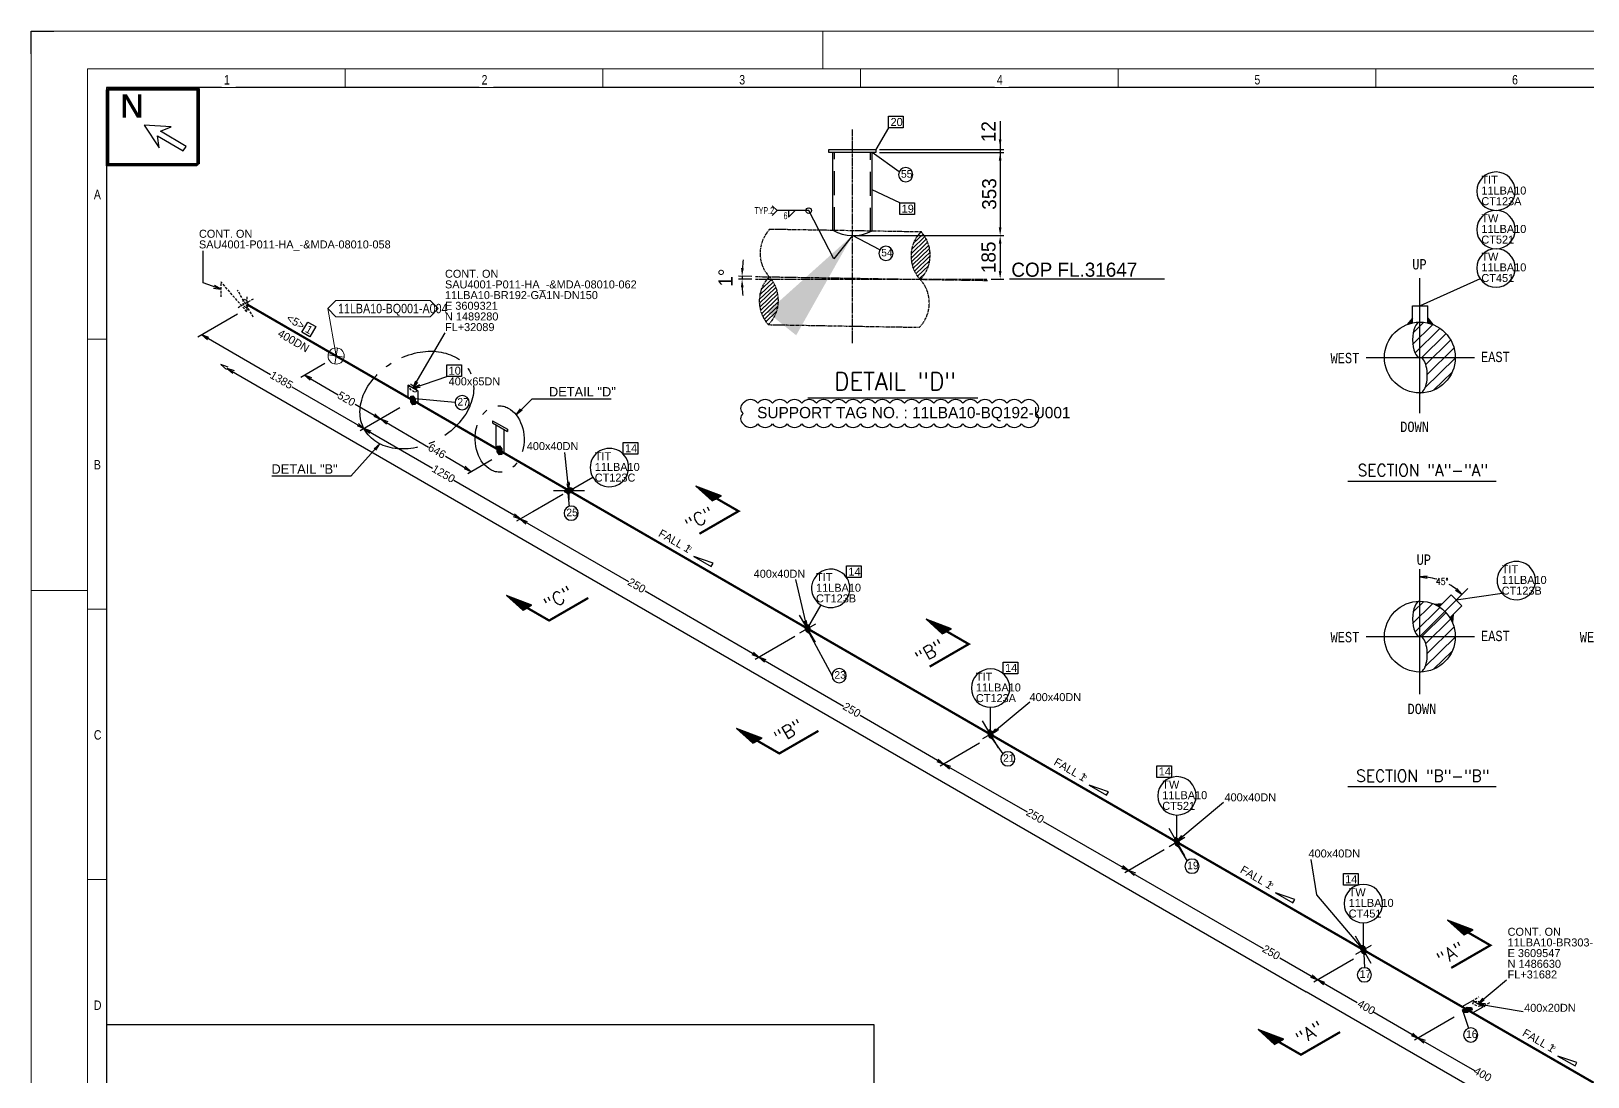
# Model space of a CAD drawing. Extents: x 0 to 846, y 0 to 594.
# Drawn here: x 0 to 413.4, y 316.4 to 594 of the extents above; entities that cross this region are included whole.
import ezdxf
from ezdxf.enums import TextEntityAlignment as Align

# ---------------------------------------------------------------- set-up
doc = ezdxf.new("R2010")
doc.units = 0
doc.header["$MEASUREMENT"] = 0
for name, pattern in [('CENTER2', [1.125, 0.75, -0.125, 0.125, -0.125]), ('GT100', [1, 0.666667, -0.333333]), ('GTCHAIN', [24, 16, -3.2, 1.6, -3.2]), ('HIDDEN', [9.525, 6.35, -3.175]), ('PHANTOM2', [1.25, 0.625, -0.125, 0.125, -0.125, 0.125, -0.125])]:
    doc.linetypes.add(name, pattern=pattern)
doc.layers.get('0').update_dxf_attribs({"linetype": 'CONTINUOUS'})
for name, color, linetype in [('1. continuous', 3, 'CONTINUOUS'), ('2. Hidden', 2, 'HIDDEN'), ('3. phantom', 6, 'PHANTOM2'), ('5. text', 2, 'CONTINUOUS'), ('7. center', 1, 'CENTER2'), ('dimension', 7, 'CONTINUOUS'), ('GT_1', 7, 'CONTINUOUS'), ('PIPP_LINE', 7, 'CONTINUOUS'), ('Revision', 6, 'CONTINUOUS')]:
    doc.layers.add(name, color=color, linetype=linetype)
for name, color, linetype, lineweight in [('4', 4, 'CONTINUOUS', 9), ('G-ANNO-BRDR', 3, 'CONTINUOUS', 0), ('G-ANNO-TTLB', 7, 'CONTINUOUS', 0)]:
    doc.layers.add(name, color=color, linetype=linetype, lineweight=lineweight)
doc.styles.add('HTX1', font='O8116901', dxfattribs={"width": 1.02})
doc.styles.add('MONOTXT', font='MONOTXT', dxfattribs={"height": 0.2})
doc.styles.add('ROMANS', font='romans.shx')
doc.styles.add('Style-Arial', font='arial.ttf')
doc.dimstyles.new('ISO-25', dxfattribs={"dimscale": 10, "dimtxt": 3, "dimasz": 3, "dimexe": 1.5, "dimexo": 1.5, "dimgap": 1, "dimtad": 1, "dimdec": 0, "dimrnd": 0.5, "dimtxsty": 'Standard', "dimcen": 2.5, "dimclrd": 4, "dimclre": 4, "dimclrt": 2, "dimadec": 0, "dimazin": 0, "dimtfac": 1, "dimtdec": 0, "dimtmove": 0, "dimatfit": 3, "dimfxl": 1, "dimarcsym": 0})

# ---------------------------------------------------------------- blocks, each defined once
blk = doc.blocks.new('3')
at = {"linetype": 'Continuous', "ltscale": 50}
for p, q in [((6.06, 15.62), (-3.46, 6.24)), ((1.81, 16.69), (-3.26, 11.69)), ((9.52, 13.76), (-2.38, 2.03)), ((12.34, 11.27), (0.67, -0.23)), ((14.55, 8.18), (2.68, -3.5)), ((16.08, 4.43), (3.31, -8.15)), ((16.67, -0.25), (2.15, -14.55)), ((15.13, -7.04), (6.68, -15.36))]:
    blk.add_line(p, q, dxfattribs=at)
at = {"layer": 'GT_1'}
blk.add_circle((0, 0), 16.8, dxfattribs=at)
for centre, start_param, end_param in [((0, 8.4), 3.141593, 6.283185), ((0, -8.4), 0, 3.141593)]:
    blk.add_ellipse(centre, major_axis=(0, -8.4), ratio=0.416667, start_param=start_param, end_param=end_param, dxfattribs=at)
blk = doc.blocks.new('*X16')
at = {"color": 0}
for p, q in [((45.8, 163.1), (53.7, 163.1)), ((46.3, 163.8), (53.7, 163.8)), ((46.8, 164.4), (53.7, 164.4)), ((47.3, 165), (53.7, 165)), ((47.9, 165.6), (53.7, 165.6)), ((48.4, 166.2), (53.7, 166.2)), ((48.9, 166.9), (53.7, 166.9)), ((49.4, 167.5), (53.7, 167.5)), ((49.9, 168.1), (53.7, 168.1)), ((50.4, 168.8), (53.7, 168.8)), ((50.9, 169.4), (53.7, 169.4)), ((51.5, 170), (53.7, 170)), ((52, 170.6), (53.7, 170.6)), ((52.5, 171.2), (53.7, 171.2)), ((53, 171.9), (53.7, 171.9)), ((53.5, 172.5), (53.7, 172.5)), ((42.2, 158.8), (42.8, 158.8)), ((42.7, 159.4), (45.3, 159.4)), ((43.2, 160), (48.1, 160)), ((43.7, 160.6), (51.1, 160.6)), ((44.3, 161.2), (53.7, 161.2)), ((44.8, 161.9), (53.7, 161.9)), ((45.3, 162.5), (53.7, 162.5))]:
    blk.add_line(p, q, dxfattribs=at)
blk = doc.blocks.new('*X17')
at = {"color": 0}
for p, q in [((45.8, 163.1), (53.7, 163.1)), ((46.3, 163.8), (53.7, 163.8)), ((46.8, 164.4), (53.7, 164.4)), ((47.3, 165), (53.7, 165)), ((47.9, 165.6), (53.7, 165.6)), ((48.4, 166.2), (53.7, 166.2)), ((48.9, 166.9), (53.7, 166.9)), ((49.4, 167.5), (53.7, 167.5)), ((49.9, 168.1), (53.7, 168.1)), ((50.4, 168.8), (53.7, 168.8)), ((50.9, 169.4), (53.7, 169.4)), ((51.5, 170), (53.7, 170)), ((52, 170.6), (53.7, 170.6)), ((52.5, 171.2), (53.7, 171.2)), ((53, 171.9), (53.7, 171.9)), ((53.5, 172.5), (53.7, 172.5)), ((42.2, 158.8), (42.8, 158.8)), ((42.7, 159.4), (45.3, 159.4)), ((43.2, 160), (48.1, 160)), ((43.7, 160.6), (51.1, 160.6)), ((44.3, 161.2), (53.7, 161.2)), ((44.8, 161.9), (53.7, 161.9)), ((45.3, 162.5), (53.7, 162.5))]:
    blk.add_line(p, q, dxfattribs=at)
blk = doc.blocks.new('*U11')
at = {"layer": 'G-ANNO-TTLB', "color": 7, "lineweight": 13, "ltscale": 0.172512}
for p, q in [((-0.4105, 0.0025), (-0.4105, -0.0025)), ((-0.34208, 0.0025), (-0.34208, -0.0025)), ((-0.27367, 0.0025), (-0.27367, -0.0025)), ((-0.20525, 0.0025), (-0.20525, -0.0025)), ((-0.13684, 0.0025), (-0.13684, -0.0025)), ((-0.06842, 0.0025), (-0.06842, -0.0025))]:
    blk.add_line(p, q, dxfattribs=at)
at = {"layer": 'G-ANNO-TTLB', "color": 7, "lineweight": 13, "extrusion": (0, 0, -1), "char_height": 0.0025, "attachment_point": 4, "text_direction": (1, 0, 0), "line_spacing_factor": 0.6, "style": 'Style-Arial', "bg_fill": 3, "box_fill_scale": 1.25, "bg_fill_color": 7, "bg_fill_transparency": 0}
for s, insert in [('\\H1x;\\W0.8;1', (-0.37428, 0.00042)), ('\\H1x;\\W0.8;2', (-0.30587, 0.00042)), ('\\H1x;\\W0.8;3', (-0.23745, 0.00042)), ('\\H1x;\\W0.8;4', (-0.16903, 0.00042)), ('\\H1x;\\W0.8;5', (-0.10062, 0.00042)), ('\\H1x;\\W0.8;6', (-0.0322, 0.00042))]:
    blk.add_mtext(s, dxfattribs=dict(at, insert=insert))
blk = doc.blocks.new('*U9')
at = {"layer": 'G-ANNO-TTLB', "color": 7, "lineweight": 13, "ltscale": 0.172512}
blk.add_blockref('*U11', (0, 0.00476), dxfattribs=at)
blk.add_line((-0.21525, 0.00226), (-0.21525, -0.00774), dxfattribs=at)
blk = doc.blocks.new('*U12')
at = {"layer": 'G-ANNO-TTLB', "color": 7, "lineweight": 13, "ltscale": 0.172512}
for p, q in [((0.0025, 0.287), (-0.0025, 0.287)), ((0.0025, 0.21525), (-0.0025, 0.21525)), ((0.0025, 0.1435), (-0.0025, 0.1435)), ((0.0025, 0.07175), (-0.0025, 0.07175)), ((0.0025, 0), (-0.0025, 0)), ((0.0025, -0.07175), (-0.0025, -0.07175)), ((0.0025, -0.1435), (-0.0025, -0.1435)), ((0.0025, -0.21525), (-0.0025, -0.21525)), ((0.0025, -0.287), (-0.0025, -0.287))]:
    blk.add_line(p, q, dxfattribs=at)
at = {"layer": 'G-ANNO-TTLB', "color": 7, "lineweight": 13, "char_height": 0.0025, "attachment_point": 4, "line_spacing_factor": 0.6, "style": 'Style-Arial', "bg_fill": 3, "box_fill_scale": 1.25, "bg_fill_color": 7, "bg_fill_transparency": 0}
for s, insert in [('\\H1x;\\W0.8;A', (-0.00084, 0.25363)), ('\\H1x;\\W0.8;B', (-0.00084, 0.18188)), ('\\H1x;\\W0.8;C', (-0.00084, 0.11013)), ('\\H1x;\\W0.8;D', (-0.00084, 0.03838)), ('\\H1x;\\W0.8;E', (-0.00084, -0.03337)), ('\\H1x;\\W0.8;F', (-0.00084, -0.10512)), ('\\H1x;\\W0.8;G', (-0.00084, -0.17687)), ('\\H1x;\\W0.8;H', (-0.00084, -0.24862))]:
    blk.add_mtext(s, dxfattribs=dict(at, insert=insert))

msp = doc.modelspace()

# ---------------------------------------------------------------- linework, layer by layer
at = {"linetype": 'Continuous'}
for p, q in [((227.7, 568.36), (224.37, 562.55)), ((230.54, 556.66), (223.37, 561.8)), ((230.66, 548.45), (223.37, 551.85)), ((225.37, 535.91), (218.1, 539.73)), ((45.7, 527.17), (45.7, 535.68)), ((384.82, 528.25), (368.87, 521.08)), ((112.57, 495.38), (102, 496.37)), ((133.1, 496.34), (154.07, 496.34)), ((122.51, 490.57), (126.48, 488.28)), ((122.51, 490.57), (122.51, 490.02)), ((122.51, 490.02), (126.48, 487.73)), ((123.37, 489.52), (123.37, 483.27)), ((125.62, 481.97), (125.62, 488.22)), ((126.48, 488.28), (126.48, 487.73)), ((123.37, 483.27), (125.62, 481.97)), ((84.91, 475.83), (63.94, 475.83)), ((368.76, 433.25), (381.56, 446.05)), ((390.63, 444.72), (378.47, 442.96)), ((341.41, 364.64), (339.91, 374.1))]:
    msp.add_line(p, q, dxfattribs=at)
at = {"color": 4}
for p, q in [((257.35, 570.14), (257.35, 541.91)), ((225.31, 562.55), (254.12, 562.55)), ((254.19, 562.55), (258.29, 562.55)), ((225.31, 561.8), (254.12, 561.8)), ((254.19, 561.8), (258.29, 561.8)), ((219.06, 539.73), (258.29, 539.73)), ((257.35, 537.54), (257.35, 530.35)), ((191.41, 528.85), (187.86, 528.91)), ((191.4, 528.16), (187.86, 528.16)), ((254.96, 528.16), (258.29, 528.16))]:
    msp.add_line(p, q, dxfattribs=at)
at = {"color": 2}
msp.add_line((301.03, 528.16), (259.82, 528.16), dxfattribs=at)
at = {"linetype": 'Continuous', "ltscale": 50}
for p, q in [((368.9, 516.7), (368.89, 516.71)), ((375.48, 426.73), (375.48, 426.72))]:
    msp.add_line(p, q, dxfattribs=at)
at = {"linetype": 'Continuous', "const_width": 0.6, "flags": 128}
for points in [[(177.48, 460.55), (187.87, 466.55), (180.94, 470.55)], [(147.96, 443.51), (137.57, 437.51), (130.64, 441.51)], [(238.61, 425.26), (249, 431.26), (242.07, 435.26)], [(209.09, 408.22), (198.7, 402.22), (191.77, 406.22)], [(377.14, 345.28), (387.53, 351.28), (380.6, 355.28)], [(347.62, 328.24), (337.23, 322.24), (330.3, 326.24)]]:
    msp.add_lwpolyline(points, dxfattribs=at)
at = {"color": 4}
for start, end in [(173.3143, 176.1808), (179.0473, 180), (182.8665, 185.733)]:
    msp.add_arc((232.52, 528.16), 43.73, start, end, dxfattribs=at)
at = {"linetype": 'Continuous'}
for start, end in [(73.2876, 90), (45, 60.3346)]:
    msp.add_arc((368.76, 433.25), 15.89, start, end, dxfattribs=at)
at = {"color": 6, "linetype": 'GTCHAIN'}
for centre, major_axis, ratio in [((102.43, 496.04), (-13.95, -7.74), 0.745803), ((124.41, 485.71), (0.25, -8.83), 0.735597)]:
    msp.add_ellipse(centre, major_axis=major_axis, ratio=ratio, dxfattribs=at)
at = {"color": 4}
for points in [[(256.98, 565.3), (257.71, 565.3), (257.35, 563.11)], [(256.98, 559.61), (257.71, 559.61), (257.35, 561.8)], [(256.98, 541.91), (257.71, 541.91), (257.35, 539.73)], [(256.98, 537.54), (257.71, 537.54), (257.35, 539.73)], [(189.26, 531.06), (188.53, 531.09), (188.8, 528.89)], [(256.98, 530.35), (257.71, 530.35), (257.35, 528.16)], [(188.49, 525.97), (189.21, 525.99), (188.8, 528.16)]]:
    msp.add_solid(points, dxfattribs=at)
at = {"layer": '1. continuous'}
for p, q in [((211.87, 562.55), (224.37, 562.55)), ((211.87, 561.8), (211.87, 562.55)), ((224.37, 562.55), (224.37, 561.8)), ((224.37, 561.8), (211.87, 561.8)), ((212.87, 541.17), (212.87, 561.8)), ((223.37, 540.99), (223.37, 561.8))]:
    msp.add_line(p, q, dxfattribs=at)
msp.add_arc((218.29, 550.56), 10.84, 240.036, 297.964, dxfattribs=at)
at = {"layer": '2. Hidden'}
for p, q in [((213.32, 540.93), (213.32, 561.8)), ((222.93, 540.77), (222.93, 561.8))]:
    msp.add_line(p, q, dxfattribs=at)
at = {"layer": '3. phantom'}
for p, q in [((196.24, 541.46), (236.33, 540.77)), ((195.8, 516.07), (235.89, 515.37))]:
    msp.add_line(p, q, dxfattribs=at)
at = {"layer": '3. phantom', "linetype": 'Continuous'}
for p, q in [((233.69, 534.84), (237.74, 538.74)), ((233.69, 533.75), (238.08, 537.99)), ((233.85, 536.07), (237.34, 539.44)), ((234.28, 537.58), (236.89, 540.1)), ((235.62, 539.95), (236.39, 540.7)), ((233.8, 532.77), (238.37, 537.18)), ((234, 531.88), (238.59, 536.3)), ((234.27, 531.05), (238.72, 535.35)), ((234.6, 530.28), (238.76, 534.3)), ((234.99, 529.57), (238.65, 533.11)), ((235.42, 528.91), (238.31, 531.69)), ((235.91, 528.29), (237.42, 529.74)), ((193.38, 522.73), (197.47, 526.68)), ((193.39, 521.66), (197.81, 525.92)), ((193.51, 520.69), (198.09, 525.1)), ((193.52, 523.95), (197.07, 527.38)), ((193.91, 525.42), (196.63, 528.04)), ((195.05, 527.6), (196.13, 528.65)), ((193.72, 519.8), (198.3, 524.22)), ((193.99, 518.98), (198.42, 523.26)), ((194.33, 518.22), (198.45, 522.19)), ((194.72, 517.51), (198.32, 520.99)), ((195.16, 516.85), (197.95, 519.55))]:
    msp.add_line(p, q, dxfattribs=at)
at = {"layer": '3. phantom'}
for centre, start, end in [((202.8, 535), 135.3972, 222.6028), ((242.88, 534.3), 135.3972, 222.6028), ((229.55, 534.53), 315.3972, 42.6028), ((202.58, 522.3), 135.3972, 222.6028), ((189.24, 522.53), 315.3972, 42.6028), ((229.33, 521.83), 315.3972, 42.6028)]:
    msp.add_arc(centre, 9.21, start, end, dxfattribs=at)
at = {"layer": '4', "color": 4, "linetype": 'Continuous'}
for p, q in [((81, 507.75), (78.76, 520.34)), ((80.66, 505.62), (81.34, 509.89)), ((78.87, 508.09), (83.14, 507.41))]:
    msp.add_line(p, q, dxfattribs=at)
msp.add_lwpolyline([(80.93, 518.17), (105.94, 518.17), (108.11, 520.34), (105.94, 522.51), (80.93, 522.51), (78.76, 520.34)], close=True, dxfattribs=at)
msp.add_circle((81, 507.75), 2.16, dxfattribs=at)
at = {"layer": '5. text'}
msp.add_lwpolyline([(213.15, 533.56), (206.5, 546.34)], dxfattribs=at)
at = {"layer": '7. center'}
for p, q in [((218.12, 511.12), (218.12, 567.87)), ((192.34, 528.83), (254.03, 527.81)), ((192.34, 528.16), (254.02, 528.16))]:
    msp.add_line(p, q, dxfattribs=at)
at = {"layer": 'dimension', "color": 2}
for p, q in [((198.14, 546.34), (196.81, 547.66)), ((198.14, 546.34), (196.81, 545.01)), ((206.5, 546.34), (198.14, 546.34)), ((201.18, 546.34), (201.18, 544.62)), ((202.9, 546.34), (201.18, 544.62))]:
    msp.add_line(p, q, dxfattribs=at)
msp.add_circle((206.5, 546.34), 0.75, dxfattribs=at)
at = {"layer": 'G-ANNO-BRDR', "color": 3, "lineweight": 13, "ltscale": 0.172512, "flags": 128}
msp.add_lwpolyline([(0, 594), (841, 594), (841, 0), (0, 0)], close=True, dxfattribs=at)
at = {"layer": 'G-ANNO-TTLB', "color": 7, "lineweight": 13, "ltscale": 0.172512}
msp.add_line((0, 445.5), (15, 445.5), dxfattribs=at)
at = {"layer": 'G-ANNO-TTLB', "color": 7, "lineweight": 13, "ltscale": 0.172512, "flags": 128}
msp.add_lwpolyline([(0, 584), (0, 594), (10, 594)], dxfattribs=at)
for points in [[(15, 584), (836, 584), (836, 10), (15, 10)], [(831, 15), (20, 15), (20, 579), (831, 579)]]:
    msp.add_lwpolyline(points, close=True, dxfattribs=at)
at = {"layer": 'GT_1'}
for p, q in [((368.76, 492.6), (368.76, 528.44)), ((366.84, 521.08), (370.9, 521.08)), ((366.84, 516.58), (366.84, 521.08)), ((370.9, 516.58), (370.9, 521.08)), ((366.84, 517.77), (365.48, 516.12)), ((370.9, 517.77), (372.26, 516.12)), ((354.57, 507.34), (383.29, 507.34)), ((142.84, 471.97), (141.73, 482.12)), ((368.76, 417.99), (368.76, 451.17)), ((373.93, 441.14), (377.11, 444.32)), ((377.11, 444.32), (379.99, 441.45)), ((374.77, 441.98), (372.65, 441.77)), ((376.81, 438.27), (379.99, 441.45)), ((377.65, 439.11), (377.44, 436.98)), ((354.57, 433.25), (383.29, 433.25))]:
    msp.add_line(p, q, dxfattribs=at)
at = {"layer": 'GT_1', "flags": 128}
for points in [[(0, 588), (0, 594), (6, 594)], [(20, 15), (831, 15), (831, 15), (660, 15), (660, 579), (20, 579), (20, 15)], [(44, 578.2), (44, 558.2), (20, 558.2), (20, 578.4), (44.2, 578.4), (44.2, 558.4), (20.2, 558.4), (20.2, 578.6), (44.4, 578.6), (44.4, 558.6), (20.4, 558.6), (20.4, 578.8), (44.6, 578.8), (44.6, 558.8), (20.6, 558.8), (20.6, 579)], [(227.7, 571.46), (231.62, 571.46), (231.62, 568.36), (227.7, 568.36), (227.7, 571.46)], [(30, 569), (34, 563), (33.6, 566.2), (40.4, 562.2), (41.2, 563.4), (34.4, 567.4), (37.2, 568.6), (30, 569)], [(230.66, 548.45), (234.57, 548.45), (234.57, 545.35), (230.66, 545.35), (230.66, 548.45)], [(50.4, 525.47), (45.7, 527.17)], [(48.4, 525.77), (50.4, 525.47), (48.7, 526.47)], [(54.81, 518.85), (44.31, 512.75)], [(47.21, 512.65), (45.31, 513.35), (46.81, 512.05)], [(45.39, 513.37), (63.59, 502.8)], [(73.5, 516.77), (75.6, 515.57), (74, 512.87), (71.9, 514.07), (73.5, 516.77)], [(101.4, 499.17), (109.92, 513.93)], [(52.3, 504.77), (50.4, 505.47), (51.9, 504.17)], [(54, 503.77), (52.1, 504.47), (53.6, 503.17)], [(52.1, 504.47), (338.6, 338.97)], [(78.02, 505.74), (71.64, 502.03)], [(110.38, 505.38), (114.28, 505.38), (114.28, 502.28), (110.38, 502.28), (110.38, 505.38)], [(72.64, 502.63), (81.52, 497.41)], [(74.54, 501.93), (72.64, 502.63), (74.14, 501.33)], [(97.9, 497.97), (87.4, 504.07)], [(101.4, 499.17), (110.38, 502.28)], [(102.1, 501.07), (101.4, 499.17), (102.7, 500.67)], [(88.4, 488.47), (69.29, 499.5)], [(101.4, 495.97), (102.8, 495.17), (102.8, 498.37), (100, 499.97), (100, 496.77), (101.4, 495.97)], [(100.8, 497.07), (101.4, 497.17), (102, 496.37), (102, 494.87), (101.4, 494.77), (100.8, 495.57), (100.8, 497.07)], [(100.8, 496.97), (101.55, 496.97)], [(100.8, 496.77), (101.7, 496.77)], [(100.8, 496.57), (101.85, 496.57)], [(100.8, 496.37), (102, 496.37)], [(100.8, 496.17), (102, 496.17)], [(103.14, 500.12), (101.4, 499.17), (103.34, 499.51)], [(128.77, 492.16), (133.1, 496.34)], [(92.77, 490.99), (86.02, 494.91)], [(97.9, 493.97), (87.4, 487.87)], [(90.97, 491.79), (92.77, 490.99), (91.27, 492.39)], [(100.8, 495.97), (102, 495.97)], [(100.8, 495.77), (102, 495.77)], [(100.8, 495.57), (102, 495.57)], [(100.95, 495.37), (102, 495.37)], [(101.1, 495.17), (102, 495.17)], [(101.25, 494.97), (102, 494.97)], [(130.42, 493.33), (128.77, 492.16), (130, 493.76)], [(86.6, 489.27), (88.4, 488.47), (86.9, 489.87)], [(90.3, 487.77), (88.4, 488.47), (89.9, 487.17)], [(88.4, 488.47), (106.6, 477.97)], [(92.9, 490.94), (105.55, 483.54)], [(94.8, 490.24), (92.9, 490.94), (94.4, 489.64)], [(92.61, 484.43), (84.91, 475.83)], [(91.52, 482.72), (92.61, 484.43), (91.07, 483.12)], [(123.77, 483.81), (124.37, 483.91), (124.97, 483.11), (124.97, 481.61), (124.37, 481.51), (123.77, 482.31), (123.77, 483.81)], [(157.23, 484.78), (161.13, 484.78), (161.13, 481.68), (157.23, 481.68), (157.23, 484.78)], [(116.79, 477.12), (110.05, 481.04)], [(122.32, 480.17), (115.94, 476.46)], [(123.77, 483.71), (124.52, 483.71)], [(123.77, 483.51), (124.67, 483.51)], [(123.77, 483.31), (124.82, 483.31)], [(123.77, 483.11), (124.97, 483.11)], [(123.77, 482.91), (124.97, 482.91)], [(123.77, 482.71), (124.97, 482.71)], [(123.77, 482.51), (124.97, 482.51)], [(123.77, 482.31), (124.97, 482.31)], [(123.92, 482.11), (124.97, 482.11)], [(124.07, 481.91), (124.97, 481.91)], [(124.22, 481.71), (124.97, 481.71)], [(139.4, 473.97), (128.9, 480.07)], [(114.99, 477.92), (116.79, 477.12), (115.29, 478.52)], [(142.9, 471.97), (149.2, 475.57)], [(129.9, 464.47), (112.3, 474.67)], [(147, 471.97), (138.7, 471.97)], [(144.1, 472.27), (143.3, 472.77), (142.1, 472.47), (141.6, 471.77), (142.5, 471.27), (143.7, 471.57), (144.1, 472.27)], [(141.6, 471.77), (143.81, 471.77)], [(141.74, 471.97), (143.93, 471.97)], [(141.89, 472.17), (144.04, 472.17)], [(141.96, 471.57), (143.7, 471.57)], [(142.03, 472.37), (143.94, 472.37)], [(142.25, 473.87), (142.84, 471.97), (142.96, 473.99)], [(142.32, 471.37), (142.9, 471.37)], [(142.5, 472.57), (143.62, 472.57)], [(142.9, 469.57), (142.9, 474.37)], [(181.98, 469.92), (183.3, 470.64), (176.53, 473.2), (180.85, 469.29), (183.12, 470.54), (177.04, 472.9), (180.93, 469.34), (183.04, 470.49), (177.59, 472.52), (181.02, 469.39), (182.86, 470.4), (178.18, 472.28), (181.2, 469.48), (182.69, 470.3), (178.6, 471.94), (181.37, 469.58), (182.51, 470.21), (179.23, 471.6), (181.55, 469.68), (182.34, 470.11), (179.6, 471.35), (181.72, 469.77), (182.16, 470.01), (180.24, 471.01), (181.9, 469.87), (181.98, 469.92), (176.53, 473.2)], [(141.2, 470.97), (128.9, 463.87)], [(141.2, 470.97), (133.2, 466.37)], [(142.5, 471.27), (142.86, 467.82)], [(128, 465.17), (129.9, 464.47), (128.4, 465.77)], [(131.82, 463.76), (129.92, 464.46), (131.42, 463.16)], [(129.92, 464.46), (158.68, 447.87)], [(176, 454.47), (180.6, 451.87), (181.1, 452.77), (176, 454.47)], [(216.57, 452.02), (220.47, 452.02), (220.47, 448.92), (216.57, 448.92), (216.57, 452.02)], [(206.08, 435.57), (203.11, 448.44)], [(370.77, 449.33), (368.76, 449.14), (370.74, 448.73)], [(131.68, 440.88), (133, 441.6), (126.23, 444.16), (130.54, 440.25), (132.82, 441.5), (126.74, 443.86), (130.63, 440.3), (132.74, 441.46), (127.29, 443.48), (130.72, 440.35), (132.56, 441.36), (127.88, 443.24), (130.9, 440.44), (132.39, 441.26), (128.29, 442.9), (131.07, 440.54), (132.21, 441.17), (128.93, 442.56), (131.25, 440.64), (132.03, 441.07), (129.3, 442.31), (131.42, 440.73), (131.86, 440.97), (129.94, 441.97), (131.6, 440.83), (131.68, 440.88), (126.23, 444.16)], [(193.3, 427.77), (163.08, 445.27)], [(202.7, 437.37), (192.2, 443.47)], [(378.28, 445.55), (379.99, 444.48), (378.67, 446.01)], [(208.3, 431.77), (204.1, 438.97)], [(206.2, 435.37), (209.8, 441.67)], [(208.3, 436.57), (204.1, 434.17)], [(205.33, 437.39), (206.08, 435.57), (205.95, 437.55)], [(206.6, 436.17), (205.8, 436.57), (205.4, 435.87), (205.8, 434.67), (206.6, 434.17), (207, 434.97), (206.6, 436.17)], [(205.43, 435.77), (206.73, 435.77)], [(205.46, 435.97), (206.67, 435.97)], [(205.5, 435.57), (206.8, 435.57)], [(205.57, 436.17), (206.6, 436.17)], [(205.57, 435.37), (206.87, 435.37)], [(205.63, 435.17), (206.93, 435.17)], [(205.69, 436.37), (206.2, 436.37)], [(205.7, 434.97), (207, 434.97)], [(205.77, 434.77), (206.9, 434.77)], [(205.96, 434.57), (206.8, 434.57)], [(206.6, 434.17), (212.7, 422.87)], [(243.11, 434.63), (244.43, 435.35), (237.66, 437.91), (241.97, 434), (244.25, 435.25), (238.16, 437.61), (242.06, 434.05), (244.16, 435.2), (238.72, 437.23), (242.15, 434.1), (243.99, 435.11), (239.31, 436.98), (242.32, 434.19), (243.81, 435.01), (239.72, 436.64), (242.5, 434.29), (243.64, 434.91), (240.36, 436.31), (242.67, 434.38), (243.46, 434.82), (240.73, 436.06), (242.85, 434.48), (243.29, 434.72), (241.37, 435.72), (243.02, 434.58), (243.11, 434.63), (237.66, 437.91)], [(202.8, 433.27), (192.3, 427.17)], [(191.4, 428.47), (193.3, 427.77), (191.8, 429.07)], [(193.3, 427.77), (215.76, 414.78)], [(195.2, 427.07), (193.3, 427.77), (194.8, 426.47)], [(258.18, 426.49), (262.08, 426.49), (262.08, 423.39), (258.18, 423.39), (258.18, 426.49)], [(251.3, 409.27), (240.8, 415.37)], [(254.8, 407.27), (265.27, 415.93)], [(254.8, 407.27), (254.8, 414.47)], [(242.39, 399.42), (220.16, 412.28)], [(256.9, 403.67), (252.7, 410.87)], [(192.81, 405.59), (194.13, 406.31), (187.36, 408.87), (191.67, 404.96), (193.95, 406.21), (187.86, 408.57), (191.76, 405.01), (193.86, 406.16), (188.41, 408.19), (191.85, 405.06), (193.69, 406.07), (189.01, 407.95), (192.02, 405.15), (193.51, 405.97), (189.42, 407.6), (192.2, 405.25), (193.34, 405.87), (190.06, 407.27), (192.37, 405.35), (193.16, 405.78), (190.43, 407.02), (192.55, 405.44), (192.99, 405.68), (191.07, 406.68), (192.72, 405.54), (192.81, 405.59), (187.36, 408.87)], [(256.9, 408.47), (252.7, 406.07)], [(255.2, 408.07), (254.4, 408.47), (254, 407.77), (254.4, 406.57), (255.2, 406.07), (255.6, 406.87), (255.2, 408.07)], [(254.03, 407.67), (255.33, 407.67)], [(254.06, 407.87), (255.27, 407.87)], [(254.1, 407.47), (255.4, 407.47)], [(254.17, 408.07), (255.2, 408.07)], [(254.17, 407.27), (255.47, 407.27)], [(254.23, 407.07), (255.53, 407.07)], [(254.29, 408.27), (254.8, 408.27)], [(254.3, 406.87), (255.6, 406.87)], [(254.37, 406.67), (255.5, 406.67)], [(254.56, 406.47), (255.4, 406.47)], [(256.07, 408.78), (254.8, 407.27), (256.58, 408.22)], [(255.2, 406.07), (258.03, 402.11)], [(251.89, 404.92), (241.39, 398.82)], [(240.49, 400.12), (242.39, 399.42), (240.89, 400.72)], [(242.39, 399.42), (264.49, 386.69)], [(244.29, 398.72), (242.39, 399.42), (243.89, 398.12)], [(298.99, 398.97), (302.89, 398.97), (302.89, 395.87), (298.99, 395.87), (298.99, 398.97)], [(281, 393.77), (285.6, 391.17), (286.1, 392.07), (281, 393.77)], [(304.3, 378.9), (316.64, 389.27)], [(300.8, 380.67), (290.3, 386.77)], [(304.3, 378.67), (304.3, 385.87)], [(291.36, 371.13), (268.89, 384.09)], [(306.4, 375.07), (302.2, 382.27)], [(305.55, 380.42), (304.3, 378.9), (306.08, 379.86)], [(300.94, 376.6), (290.44, 370.5)], [(306.4, 379.87), (302.2, 377.47)], [(304.7, 379.47), (303.9, 379.87), (303.5, 379.17), (303.9, 377.97), (304.7, 377.47), (305.1, 378.27), (304.7, 379.47)], [(303.53, 379.07), (304.83, 379.07)], [(303.56, 379.27), (304.77, 379.27)], [(303.6, 378.87), (304.9, 378.87)], [(303.67, 379.47), (304.7, 379.47)], [(303.67, 378.67), (304.97, 378.67)], [(303.73, 378.47), (305.03, 378.47)], [(303.79, 379.67), (304.3, 379.67)], [(303.8, 378.27), (305.1, 378.27)], [(303.87, 378.07), (305, 378.07)], [(304.06, 377.87), (304.9, 377.87)], [(304.7, 377.47), (306.97, 373.65)], [(289.54, 371.8), (291.44, 371.1), (289.94, 372.4)], [(293.34, 370.4), (291.44, 371.1), (292.94, 369.8)], [(291.44, 371.08), (327.2, 350.47)], [(348.49, 370.37), (352.39, 370.37), (352.39, 367.27), (348.49, 367.27), (348.49, 370.37)], [(330.5, 365.17), (335.1, 362.57), (335.6, 363.47), (330.5, 365.17)], [(353.81, 350.09), (341.41, 364.64)], [(350.3, 352.07), (339.8, 358.17)], [(353.8, 350.07), (353.8, 357.27)], [(381.64, 354.64), (382.96, 355.37), (376.19, 357.93), (380.5, 354.02), (382.78, 355.27), (376.69, 357.63), (380.59, 354.07), (382.69, 355.22), (377.25, 357.25), (380.68, 354.12), (382.52, 355.13), (377.84, 357), (380.85, 354.21), (382.34, 355.03), (378.25, 356.66), (381.03, 354.31), (382.17, 354.93), (378.89, 356.33), (381.2, 354.4), (381.99, 354.84), (379.26, 356.07), (381.38, 354.5), (381.82, 354.74), (379.9, 355.74), (381.55, 354.6), (381.64, 354.64), (376.19, 357.93)], [(355.9, 346.47), (351.7, 353.67)], [(352.16, 336.03), (331.6, 347.87)], [(351.18, 347.6), (340.68, 341.5)], [(355.9, 351.27), (351.7, 348.87)], [(354.2, 350.87), (353.4, 351.27), (353, 350.57), (353.4, 349.37), (354.2, 348.87), (354.6, 349.67), (354.2, 350.87)], [(353.03, 350.47), (354.33, 350.47)], [(353.06, 350.67), (354.27, 350.67)], [(353.1, 350.27), (354.4, 350.27)], [(353.17, 350.87), (354.2, 350.87)], [(353.17, 350.07), (354.47, 350.07)], [(353.23, 349.87), (354.53, 349.87)], [(353.29, 351.07), (353.8, 351.07)], [(353.3, 349.67), (354.6, 349.67)], [(353.37, 349.47), (354.5, 349.47)], [(353.56, 349.27), (354.4, 349.27)], [(353.91, 349.05), (354.08, 345.34)], [(339.78, 342.8), (341.68, 342.1), (340.18, 343.4)], [(343.58, 341.4), (341.68, 342.1), (343.18, 340.8)], [(377.9, 336.17), (367.4, 342.27)], [(384.2, 335.77), (391.82, 342.15)], [(611.12, 181.54), (338.6, 338.97)], [(381.4, 334.17), (382.8, 333.37), (385.6, 334.97), (382.8, 336.57), (380, 334.97), (381.4, 334.17)], [(385.5, 337.27), (384.2, 335.77), (385.9, 336.77)], [(386.2, 335.77), (384.2, 335.77), (386.1, 335.07)], [(384.2, 335.77), (396.21, 333.67)], [(368.4, 326.67), (356.31, 333.63)], [(377.9, 332.17), (367.4, 326.07)], [(381.4, 334.87), (382.5, 334.77), (382.7, 334.17), (381.4, 333.47), (380.3, 333.57), (380.1, 334.17), (381.4, 334.87)], [(380.1, 334.17), (382.7, 334.17)], [(380.17, 333.97), (382.33, 333.97)], [(380.23, 333.77), (381.96, 333.77)], [(380.3, 333.57), (381.59, 333.57)], [(380.3, 333.57), (381.73, 329.29)], [(380.47, 334.37), (382.63, 334.37)], [(380.84, 334.57), (382.57, 334.57)], [(381.21, 334.77), (382.5, 334.77)], [(331.34, 325.61), (332.66, 326.33), (325.89, 328.89), (330.2, 324.98), (332.48, 326.23), (326.39, 328.59), (330.29, 325.03), (332.39, 326.18), (326.94, 328.21), (330.38, 325.08), (332.22, 326.09), (327.54, 327.97), (330.55, 325.17), (332.04, 325.99), (327.95, 327.62), (330.73, 325.27), (331.87, 325.89), (328.59, 327.29), (330.9, 325.36), (331.69, 325.8), (328.96, 327.04), (331.08, 325.46), (331.52, 325.7), (329.6, 326.7), (331.25, 325.56), (331.34, 325.61), (325.89, 328.89)], [(366.5, 327.37), (368.4, 326.67), (366.9, 327.97)], [(370.3, 325.97), (368.4, 326.67), (369.9, 325.37)], [(368.4, 326.67), (383.3, 318.07)], [(411.5, 316.77), (401, 322.87)], [(405.44, 321.85), (410.04, 319.25), (410.54, 320.15), (405.44, 321.85)]]:
    msp.add_lwpolyline(points, dxfattribs=at)
for points in [[(230.37, 555.89, 1), (234.16, 555.89, 1), (230.37, 555.89)], [(389.03, 546.41, 1), (389.03, 556.61, 1), (389.03, 546.41)], [(389.03, 536.21, 1), (389.03, 546.41, 1), (389.03, 536.21)], [(225.13, 534.99, 1), (228.91, 534.99, 1), (225.13, 534.99)], [(389.03, 526.01, 1), (389.03, 536.21, 1), (389.03, 526.01)], [(112.57, 495.38, 1), (116.36, 495.38, 1), (112.57, 495.38)], [(149.16, 475.57, 1), (158, 480.67, 1), (149.16, 475.57)], [(141.52, 466.01, 1), (145.3, 466.01, 1), (141.52, 466.01)], [(209.8, 441.63, 1), (214.9, 450.47, 1), (209.8, 441.63)], [(391.88, 443.7, 1), (396.98, 452.53, 1), (391.88, 443.7)], [(216.48, 422.87, 1), (212.7, 422.87, 1), (216.48, 422.87)], [(254.8, 414.47, 1), (254.8, 424.67, 1), (254.8, 414.47)], [(257.5, 400.8, 1), (261.28, 400.8, 1), (257.5, 400.8)], [(304.3, 385.87, 1), (304.3, 396.07, 1), (304.3, 385.87)], [(306.39, 372.29, 1), (310.18, 372.29, 1), (306.39, 372.29)], [(353.8, 357.27, 1), (353.8, 367.47, 1), (353.8, 357.27)], [(352.19, 343.44, 1), (355.98, 343.44, 1), (352.19, 343.44)], [(384.22, 327.49, 1), (380.44, 327.49, 1), (384.22, 327.49)]]:
    msp.add_lwpolyline(points, format="xyb", dxfattribs=at)
at = {"layer": 'GT_1', "linetype": 'GT100', "flags": 128}
for points in [[(57.3, 523.47), (57.3, 519.47), (50.4, 527.47), (50.4, 523.47)], [(59, 518.07), (54.8, 525.27)], [(59, 522.87), (54.8, 520.47)], [(57.3, 522.47), (56.5, 522.87), (56.1, 522.17), (56.5, 520.97), (57.3, 520.47), (57.7, 521.27), (57.3, 522.47)], [(102, 499.57), (102.5, 498.57), (102, 498.07), (100.8, 498.77), (100.3, 499.77), (100.8, 500.27), (102, 499.57)], [(387.3, 335.97), (385.6, 334.97), (382.8, 336.57), (384.5, 337.57)], [(385.5, 335.77), (385.3, 335.17), (384.2, 335.07), (382.9, 335.77), (383.1, 336.37), (384.2, 336.47), (385.5, 335.77)]]:
    msp.add_lwpolyline(points, dxfattribs=at)
at = {"layer": 'GT_1', "const_width": 0.6, "flags": 128}
for points in [[(82.7, 506.77), (57.3, 521.47)], [(101.4, 495.97), (82.7, 506.77)], [(118.7, 485.97), (101.4, 495.97)], [(142.9, 471.97), (118.7, 485.97)], [(206.2, 435.37), (142.9, 471.97)], [(254.8, 407.27), (206.2, 435.37)], [(304.3, 378.67), (254.8, 407.27)], [(353.8, 350.07), (304.3, 378.67)], [(381.4, 334.17), (353.8, 350.07)], [(415, 314.77), (381.4, 334.17)]]:
    msp.add_lwpolyline(points, dxfattribs=at)
at = {"layer": 'PIPP_LINE', "color": 254, "linetype": 'Continuous'}
for p, q in [((251.46, 496.58), (206.31, 496.58)), ((389.04, 474.45), (349.71, 474.45)), ((389.04, 393.32), (349.71, 393.32))]:
    msp.add_line(p, q, dxfattribs=at)
at = {"layer": 'Revision', "linetype": 'Continuous', "flags": 128}
msp.add_lwpolyline([(189.11, 489.72, 0.5), (193, 489.72, 0.5), (196.89, 489.72, 0.5), (200.78, 489.72, 0.5), (204.67, 489.72, 0.5), (208.56, 489.72, 0.5), (212.45, 489.72, 0.5), (216.34, 489.72, 0.5), (220.23, 489.72, 0.5), (224.13, 489.72, 0.5), (228.02, 489.72, 0.5), (231.91, 489.72, 0.5), (235.8, 489.72, 0.5), (239.69, 489.72, 0.5), (243.58, 489.72, 0.5), (247.47, 489.72, 0.5), (251.36, 489.72, 0.5), (255.25, 489.72, 0.5), (259.14, 489.72, 0.5), (263.03, 489.72, 0.5), (266.92, 489.72, 0.5), (266.92, 492.46, 0.5), (266.92, 495.19, 0.5), (263.03, 495.19, 0.5), (259.14, 495.19, 0.5), (255.25, 495.19, 0.5), (251.36, 495.19, 0.5), (247.47, 495.19, 0.5), (243.58, 495.19, 0.5), (239.69, 495.19, 0.5), (235.8, 495.19, 0.5), (231.91, 495.19, 0.5), (228.02, 495.19, 0.5), (224.13, 495.19, 0.5), (220.23, 495.19, 0.5), (216.34, 495.19, 0.5), (212.45, 495.19, 0.5), (208.56, 495.19, 0.5), (204.67, 495.19, 0.5), (200.78, 495.19, 0.5), (196.89, 495.19, 0.5), (193, 495.19, 0.5), (189.11, 495.19, 0.5), (189.11, 492.46, 0.5)], format="xyb", close=True, dxfattribs=at)

# ---------------------------------------------------------------- block references
at = {"linetype": 'Continuous', "xscale": 0.5599999999999454, "yscale": 0.5599999999999454, "zscale": 0.5599999999999454}
for p in [(368.82, 507.34), (368.82, 433.25)]:
    msp.add_blockref('3', p, dxfattribs=at)
at = {"layer": 'GT_1', "yscale": 0.101606400000037}
for p, xscale, zscale in [((361.38, 500.21), 0.101606400000037, 0.101606400000037), ((376.36, 500.21), -0.101606400000037, 0.1016064)]:
    msp.add_blockref('*X16', p, dxfattribs=dict(at, xscale=xscale, zscale=zscale))
at = {"layer": 'GT_1', "yscale": 0.1016064000000209, "zscale": 0.1016064000000209}
for p, xscale, rotation in [((358.5, 433.43), 0.1016064000000209, 315), ((369.09, 422.84), -0.1016064000000209, 314.9999999999999)]:
    msp.add_blockref('*X17', p, dxfattribs=dict(at, xscale=xscale, rotation=rotation))

# ---------------------------------------------------------------- texts
at = {"color": 2}
msp.add_text('COP FL.31647', height=3.75, dxfattribs=at).set_placement((260.32, 528.79))
at = {"linetype": 'Continuous', "style": 'HTX1', "width": 0.85}
msp.add_text('11LBA10-BQ001-A004', height=2.5, dxfattribs=at).set_placement((81.51, 519.1))
at = {"color": 2, "char_height": 3.75, "attachment_point": 5, "rotation": 90}
for s, insert in [('12', (254.24, 567.31)), ('353', (254.47, 550.76)), ('185', (254.28, 533.95)), ('1°', (184.42, 528.56))]:
    msp.add_mtext(s, dxfattribs=dict(at, insert=insert))
at = {"layer": '4', "color": 4, "linetype": 'Continuous', "style": 'ROMANS'}
for s, p in [('"C"', (174.89, 461.02)), ('"C"', (137.4, 439.91)), ('"B"', (236.02, 425.73)), ('"B"', (198.53, 404.62)), ('"A"', (374.55, 345.75)), ('"A"', (337.06, 324.64))]:
    msp.add_text(s, height=3.5, rotation=30, dxfattribs=at).set_placement(p)
at = {"layer": 'dimension', "color": 4, "width": 0.6}
msp.add_text('TYP.2', height=1.875, dxfattribs=at).set_placement((192.08, 545.41))
msp.add_text('6', height=1.88, dxfattribs=at).set_placement((200.35, 544.07), align=Align.CENTER)
at = {"layer": 'GT_1', "style": 'HTX1', "width": 1.02}
for s, height, p in [('N', 6.25, (23.6, 571)), ('N', 6.25, (23.8, 571)), ('20', 2.125, (228.24, 568.81)), ('55', 2, (231.01, 555.09)), ('TIT', 2.125, (385.15, 553.46)), ('CT123A', 2.125, (385.15, 547.79)), ('11LBA10', 2.125, (385.15, 550.62)), ('19', 2.125, (231.19, 545.8)), ('TW', 2.125, (385.15, 543.26)), ('11LBA10', 2.125, (385.15, 540.42)), ('SAU4001-P011-HA_-&MDA-08010-058', 2.125, (44.57, 536.31)), ('CONT. ON', 2.125, (44.57, 539.14)), ('CT521', 2.125, (385.15, 537.59)), ('54', 2, (225.76, 534.19)), ('TW', 2.125, (385.15, 533.06)), ('CONT. ON', 2.125, (109.91, 528.52)), ('CT451', 2.125, (385.15, 527.39)), ('11LBA10', 2.125, (385.15, 530.22)), ('SAU4001-P011-HA_-&MDA-08010-062', 2.125, (109.91, 525.69)), ('11LBA10-BR192-GA1N-DN150', 2.125, (109.91, 522.86)), ('E 3609321', 2.125, (109.91, 520.02)), ('N 1489280', 2.125, (109.91, 517.19)), ('FL+32089', 2.125, (109.91, 514.36)), ('10', 2.125, (110.88, 502.78)), ('400x65DN', 2.125, (110.88, 499.95)), ('27', 2, (113.21, 494.58)), ('400x40DN', 2.125, (131.63, 482.77)), ('14', 2.125, (157.72, 482.18)), ('TIT', 2.125, (149.69, 480.06)), ('CT123C', 2.125, (149.69, 474.4)), ('11LBA10', 2.125, (149.69, 477.23)), ('25', 2, (142.15, 465.21)), ('400x40DN', 2.125, (191.89, 448.87)), ('14', 2.125, (217.05, 449.42)), ('TIT', 2.125, (390.55, 450.06)), ('TIT', 2.125, (208.46, 447.99)), ('11LBA10', 2.125, (208.46, 445.16)), ('CT123B', 2.125, (390.55, 444.39)), ('11LBA10', 2.125, (390.55, 447.23)), ('CT123B', 2.125, (208.46, 442.33)), ('14', 2.125, (258.66, 423.89)), ('23', 2, (213.33, 422.07)), ('TIT', 2.125, (250.91, 421.51)), ('CT123A', 2.125, (250.91, 415.85)), ('11LBA10', 2.125, (250.91, 418.68)), ('400x40DN', 2.125, (265.15, 416.12)), ('21', 2, (258.13, 400)), ('14', 2.125, (299.47, 396.37)), ('TW', 2.125, (300.41, 392.91)), ('CT521', 2.125, (300.41, 387.25)), ('11LBA10', 2.125, (300.41, 390.08)), ('400x40DN', 2.125, (316.93, 389.51)), ('400x40DN', 2.125, (339.24, 374.6)), ('19', 2, (307.03, 371.49)), ('14', 2.125, (348.97, 367.77)), ('TW', 2.125, (349.91, 364.31)), ('CT451', 2.125, (349.91, 358.65)), ('11LBA10', 2.125, (349.91, 361.48)), ('CONT. ON', 2.125, (392.11, 353.81)), ('11LBA10-BR303-BA1B-DN20', 2.125, (392.11, 350.98)), ('E 3609547', 2.125, (392.11, 348.15)), ('N 1486630', 2.125, (392.11, 345.31)), ('17', 2, (352.83, 342.64)), ('FL+31682', 2.125, (392.11, 342.48)), ('400x20DN', 2.125, (396.5, 333.62)), ('16', 2, (381.07, 326.69))]:
    msp.add_text(s, height=height, dxfattribs=at).set_placement(p)
for s, height, p in [('<5>', 2.125, (67.57, 517.15)), ('400DN', 2.125, (65.25, 513.13)), ('1', 2.12, (72.58, 514.26)), ('1385', 2.125, (63.19, 502.07)), ('520', 2.125, (81.13, 496.69)), ('646', 2.125, (105.16, 482.82)), ('1250', 2.125, (106.21, 477.19)), ('FALL 1', 2.125, (166.39, 460.03)), ('o', 1.06, (174.43, 456.61)), ('250', 2.125, (158.21, 447.12)), ('250', 2.125, (215.34, 414.09)), ('FALL 1', 2.125, (271.39, 399.33)), ('o', 1.06, (279.43, 395.91)), ('250', 2.125, (264.03, 385.95)), ('FALL 1', 2.125, (320.89, 370.73)), ('o', 1.06, (328.93, 367.31)), ('250', 2.125, (326.73, 349.73)), ('400', 2.125, (351.98, 335.15)), ('FALL 1', 2.125, (395.83, 327.4)), ('o', 1.06, (403.87, 323.99)), ('400', 2.125, (382.89, 317.33))]:
    msp.add_text(s, height=height, rotation=-30, dxfattribs=at).set_placement(p)
at = {"layer": 'GT_1', "color": 2, "style": 'HTX1', "width": 1.02}
for s, height, p in [('DETAIL "D"', 2.5, (137.51, 497)), ('SUPPORT TAG NO. : 11LBA10-BQ192-U001', 3, (192.8, 491.22)), ('DETAIL "B"', 2.5, (63.83, 476.49))]:
    msp.add_text(s, height=height, dxfattribs=at).set_placement(p)
at = {"layer": 'PIPP_LINE', "color": 254, "linetype": 'Continuous', "style": 'MONOTXT', "width": 0.8}
for s, p in [('UP', (366.79, 530.73)), ('WEST', (345.09, 505.83)), ('EAST', (385.05, 506.13)), ('DOWN', (363.59, 487.57)), ('UP', (367.95, 452.3)), ('WEST', (345.09, 431.74)), ('EAST', (385.05, 432.04)), ('WEST', (411.28, 431.74)), ('DOWN', (365.54, 412.67))]:
    msp.add_text(s, height=2.756, dxfattribs=at).set_placement(p)
at = {"layer": 'PIPP_LINE', "color": 254, "linetype": 'Continuous', "style": 'ROMANS'}
for s, height, width, p in [('DETAIL "D"', 4.724, 0.95, (229.45, 501.02)), ('SECTION "A"-"A"', 3.1496, 0.95, (369.6, 477.41)), ('45%%d', 1.732, 0.863636, (374.74, 447.88)), ('SECTION "B"-"B"', 3.1496, 0.95, (369.6, 396.28))]:
    msp.add_text(s, height=height, dxfattribs=dict(at, width=width)).set_placement(p, align=Align.MIDDLE)

# ---------------------------------------------------------------- leaders
at = {"layer": '5. text'}
msp.add_leader([(218.1, 539.73), (213.15, 533.56)], dimstyle='ISO-25', override={"dimgap": 1, "dimtad": 0, "dimclrd": 2}, dxfattribs=at)

# ---------------------------------------------------------------- next in the draw order: block references
at = {"layer": 'G-ANNO-TTLB', "color": 7, "lineweight": 13, "ltscale": 0.172512, "extrusion": (0, 0, -1), "xscale": 999.9999989091542, "yscale": 999.9999989091542, "zscale": 999.9999989091542, "rotation": 180}
msp.add_blockref('*U9', (-425.5, 586.26), dxfattribs=at)

# ---------------------------------------------------------------- next in the draw order: block references
at = {"layer": 'G-ANNO-TTLB', "color": 7, "lineweight": 13, "ltscale": 0.172512, "xscale": 999.9999989091542, "yscale": 999.9999989091542, "zscale": 999.9999989091542}
msp.add_blockref('*U12', (17.5, 297), dxfattribs=at)

# ---------------------------------------------------------------- next in the draw order: linework, layer by layer
at = {"linetype": 'Continuous'}
msp.add_lwpolyline([(20, 92.4), (223.86, 92.4), (223.86, 330.15), (20, 330.15)], close=True, dxfattribs=at)

doc.saveas('drawing.dxf')
